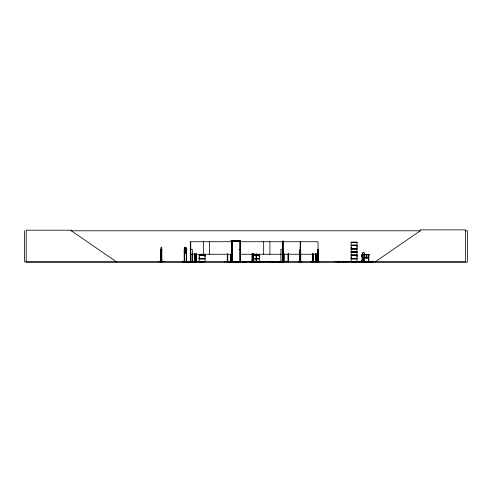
<?xml version="1.0" encoding="UTF-8"?>
<svg xmlns="http://www.w3.org/2000/svg" width="492" height="492" viewBox="0 0 492 492"><rect width="100%" height="100%" fill="white"/><g stroke="black" fill="none" stroke-linecap="round" stroke-linejoin="round"><path stroke-width="0.74" d="M199.174 258.386L199.174 255.502L205.041 255.502L205.035 258.386L199.174 258.386L199.18 256.947M205.035 256.947L205.035 255.502M259.272 256.947L259.272 255.502L253.411 255.502M351.147 258.386L351.147 255.502L357.014 255.502L357.007 258.386L351.147 258.386L351.153 256.947M351.147 248.522L351.147 245.643L357.014 245.643L357.007 248.522L351.147 248.522L351.153 247.082M357.007 256.947L357.007 255.502M357.007 247.082L357.007 245.643M233.903 261.861L229.198 261.627L239.961 261.805M361.903 260.822L361.749 260.975M362.253 261.387L362.364 257.359A1.045 0.646 -90 0 1 362.53 255.717L362.77 254.081M161.628 249.26L161.628 261.867L161.597 252.279M361.7 260.994L362.124 260.932M362.247 254.081C361.725 259.53 361.934 252.507 362.315 254.45M362.229 254.216L362.327 257.144M184.611 249.26L184.518 261.83M363.92 261.264L364.135 255.225A1.568 1.045 -90 0 0 364.135 253.005A1.568 1.045 -90 0 0 362.666 253.005A1.568 1.045 -90 0 0 362.666 255.225L362.881 261.264L363.994 261.264L364.209 255.225A1.568 1.045 -90 0 0 364.209 253.005A1.568 1.045 -90 0 0 362.733 253.005A1.568 1.045 -90 0 0 362.733 255.225L362.955 261.264M161.001 249.272L160.693 249.333L160.779 261.867M161.843 261.867L161.517 247.322M161.339 247.636L161.45 250.975L161.29 247.636M362.893 260.588L362.893 260.207L362.647 260.446M363.096 260.483C363.754 260.145 362.13 260.606 363.428 260.446M362.782 260.588L363.207 260.483M362.77 260.207L363.194 260.489M361.964 256.35L362.118 255.717M362.05 260.815L362.026 261.867L361.934 261.178M362.413 256.892L362.512 260.717L362.45 257.359M362.463 260.969L362.844 260.969L362.555 260.791M362.401 261.867L362.044 261.849L362.272 260.698L362.733 260.969M362.499 260.409L363.342 260.213M158.455 261.633L164.082 261.633M362.081 255.883L362.118 261.387M161.517 253.288L161.85 251.283M161.733 250.822L161.29 252.002L161.228 247.378L161.567 247.378L161.733 249.333M361.515 261.726L361.46 261.178L362.69 261.178M362.69 260.822L362.592 260.883M196.775 261.836L182.181 261.805L200.312 261.541L200.312 261.867M186.277 261.83L186.24 249.333L185.89 247.378L185.09 247.378L184.752 250.822L185.263 252.002L185.767 252.002L186.265 250.822M280.704 261.836L280.711 261.412M298.619 261.83L301.971 261.805M311.049 261.83L314.29 261.836M314.308 261.633L311.055 261.633L319.818 261.627M185.121 247.322L184.334 249.333L184.34 261.867M185.853 253.288L186.671 251.301L185.902 253.288L185.078 253.288M231.265 261.627L231.357 253.86M283.743 261.83L283.743 261.412L284.271 261.412M366.522 256.664L366.608 254.881M239.149 249.352C239.315 250.619 239.764 248.552 239.1 249.592M361.921 261.787L373.2 261.842L361.528 261.855M362.832 261.849L362.905 261.178M368.606 261.615L368.871 261.849L368.859 254.881M363.262 261.744L363.674 261.609M371.423 261.861L371.46 261.498M371.694 261.861L371.503 261.664M372.788 261.756L373.071 261.498L367.081 261.726M362.745 254.13L362.53 254.585M199.174 261.744L199.18 258.964L205.041 258.964L205.041 261.744L199.162 261.861M375.113 261.867L420.279 230.785L420.279 229.869L465.438 229.869L465.438 261.867L24.6 261.867L24.6 230.785M362.315 261.756L362.333 260.698M363.551 261.756L363.57 260.846M363.471 261.867L363.127 261.609M196.068 261.836L196.659 261.412M351.134 251.886L357.02 252.002M351.147 261.744L351.147 258.964L357.014 258.964L357.014 261.744L351.134 261.861M364.48 257.623L366.491 257.021M70.774 230.785L420.512 230.785M465.094 230.785L467.4 230.785L467.4 262.131L26.187 262.131L26.187 230.195L71.352 230.195L71.352 230.785L116.512 261.867M230.723 240.766L240.65 240.766L240.65 261.867M232.119 241.437L239.979 241.437L239.979 261.867M282.642 241.455L283.109 241.455M231.652 241.713L190.748 241.713L190.779 261.867M240.035 241.713L318.029 241.713L318.029 261.867M351.14 242.169L357.02 242.169M351.153 242.458L357.007 242.458M351.11 245.262L357.057 245.262M351.11 245.44L357.057 245.44M351.11 248.724L357.057 248.724M351.11 248.903L357.057 248.903M186.419 249.155L186.45 261.867M161.862 249.315L161.573 247.322L161.173 247.322L160.792 261.867M186.24 249.333L186.671 249.315L186.622 251.301M190.349 249.333L190.509 261.867L190.306 261.412M190.773 249.333L192.329 249.333L192.323 261.867M351.153 251.806L357.007 251.806L357.014 249.106L351.147 249.106L351.147 251.879L357.02 251.886M351.153 252.316L357.007 252.316M161.228 253.288L160.896 251.283L161.173 253.288L161.573 253.288M190.748 254.253L231.652 254.253M240.035 254.253L318.029 254.253M363.373 254.536L369.64 254.536M362.321 254.585L362.358 256.621M363.373 254.708L369.64 254.708M199.174 254.924L205.041 254.924M253.411 254.924L259.278 254.924M199.131 255.127L205.084 255.127M253.374 255.127L259.321 255.127M351.11 255.127L357.057 255.127M199.131 255.305L205.084 255.305M253.374 255.305L259.321 255.305M351.11 255.305L357.057 255.305M368.502 257.636L366.491 257.082L366.411 254.881M368.563 258.146L364.449 258.146L364.449 257.753L368.563 257.753L368.68 261.849M253.411 258.386L259.278 258.386L259.278 255.502M199.131 258.583L205.084 258.583M253.374 258.583L259.321 258.583M351.11 258.583L357.057 258.583M199.131 258.761L205.084 258.761M253.374 258.761L259.321 258.761M351.11 258.761L357.057 258.761M253.411 258.964L259.278 258.964L259.278 261.744L250.348 261.805L259.272 261.664M363.09 260.846L362.038 260.785M362.832 261.178L363.582 261.178M362.069 261.406L362.321 261.387M367.85 261.369L368.895 261.369M160.982 261.412L160.675 261.867M161.56 261.412L161.886 261.412M184.162 261.412L184.586 261.412L184.574 261.867M186.204 261.412L186.634 261.412L186.616 261.867M190.299 261.412L192.507 261.412L192.507 261.867M194.635 261.412L195.127 261.412L195.127 261.867L195.09 253.755M230.877 261.48L231.658 261.48M282.98 261.412L231.849 261.48L231.849 261.867M287.925 261.412L288.447 261.412M299.917 261.412L300.753 261.412M312.641 261.412L313.146 261.412M315.655 261.412L316.159 261.412M318.189 261.412L317.691 261.412L317.771 261.836M225.926 261.609L224.235 261.867M226.105 261.609L227.771 261.609M234.321 261.609L228.878 261.867M234.493 261.609L236.074 261.867M240.084 261.609L237.654 261.867M241.554 261.609L242.55 261.867M246.652 261.609L248.208 261.609M260.76 261.609L262.242 261.867M263.786 261.609L265.348 261.867M265.674 261.609L267.285 261.867M287.925 261.541L279.425 261.867M334.437 261.609L336.104 261.609M336.288 261.609L337.77 261.867M344.031 261.609L345.513 261.867M347.512 261.609L345.95 261.867M348.49 261.609L350.101 261.609M355.31 261.609L356.872 261.867M364.461 261.609L371.349 261.867M182.181 261.633L196.763 261.83M199.18 261.664L205.035 261.664M351.153 261.664L357.007 261.664M368.533 257.451L366.491 256.818L364.48 257.722M366.522 257.021L368.533 257.623M256.762 261.861L256.701 261.412M252.679 261.48L252.667 261.867L252.783 253.86M252.501 261.83L252.427 253.86M200.847 261.609L200.785 261.412M282.795 261.805L282.82 249.333M369.59 261.787L369.633 261.498M186.64 249.333L185.853 247.322L185.078 247.322L184.309 249.315L184.377 251.283L185.121 253.288M317.752 261.805L317.734 249.333L318.146 249.333L318.146 261.867M362.044 257.144L362.02 256.621M368.533 254.881L368.533 257.722M366.509 254.358L366.522 257.082M366.509 257.753L366.509 258.146M364.535 261.664L364.535 260.846L363.447 260.846L363.508 261.615M364.412 260.846L364.412 261.498L362.124 261.498L362.124 260.846M364.344 261.867L360.31 261.867M363.09 261.498L363.108 260.127L362.549 260.127L362.549 261.498M362.967 260.846L362.967 261.664M362.635 260.127L362.635 261.498M361.78 261.867L361.731 260.698L361.485 261.615M361.638 260.698L361.657 261.615M359.972 261.867L358.422 261.867M354.996 261.867L353.533 261.867M353.324 261.867L351.245 261.867M348.158 261.867L347.844 261.867M343.933 261.867L341.934 261.867M340.778 261.867L338.029 261.867M317.961 261.412L317.98 261.867L317.844 249.333M316.116 253.755L316.098 261.867M316.005 253.755L316.042 261.867M315.882 261.412L315.938 261.867M315.815 253.755L315.778 261.867M315.698 253.755L315.667 261.867M313.103 253.755L313.14 261.867M313.029 261.412L313.029 261.867M312.992 253.755L312.924 261.867M312.795 253.755L312.869 261.867M312.764 261.412L312.703 261.867M312.684 253.755L312.684 261.867M300.747 261.867L300.71 249.333L299.954 249.333L299.923 261.867M300.63 261.412L300.63 261.867M300.594 249.333L300.544 261.867M300.415 249.333L300.464 261.867M300.182 261.412L300.12 261.867M300.071 249.333L300.034 261.867M288.398 253.755L288.49 261.867M288.398 253.755L288.349 261.867M288.023 261.412L288.017 261.867M287.974 253.755L287.925 261.867M284.222 253.755L284.216 261.867L284.167 261.412M283.792 253.755L283.786 261.867M283.263 261.867L283.054 240.766L282.968 261.867M282.691 261.412L282.912 261.836L282.937 249.333L280.889 249.333L280.87 261.867M282.636 249.333L282.568 261.867M282.519 241.713L282.463 261.867L282.445 241.713M282.303 241.713L282.303 261.867M281.738 261.48L281.738 261.867M281.35 261.48L281.35 261.867M281.073 261.412L281.073 261.867M280.711 261.412L280.711 261.867M279.044 261.867L277.267 261.867M275.735 261.867L274.272 261.867M274.038 261.867L272.937 261.867M272.691 261.867L272.353 261.867M272.07 261.867L269.634 261.867M269.899 241.713L269.899 254.253M268.509 261.867L267.408 261.867M263.663 241.713L263.663 254.253M263.669 261.867L262.685 261.867M260.668 261.867L249.647 261.867M257.175 261.412L257.175 261.867M257.101 261.412L257.058 261.867M257.002 261.412L256.99 261.867M256.824 261.412L256.812 261.867M256.437 253.86L256.473 261.867M256.387 261.412L256.387 261.867M256.012 253.86L256.006 261.867L255.963 261.412M253.454 253.755L253.497 261.867M253.38 253.755L253.423 261.867M253.325 261.412L253.312 261.867M253.152 261.412L253.14 261.867M253.085 253.755L253.036 261.867M253.005 253.755L252.98 261.867M252.833 261.412L252.894 261.867M252.624 253.86L252.617 261.867M252.378 261.412L252.378 261.867M252.052 261.412L252.052 261.867M252.002 253.86L251.886 261.609M246.32 261.867L246.006 261.867M245.889 261.867L244.733 261.867M244.45 261.867L244.112 261.867M243.884 261.867L242.9 261.867M240.526 261.867L240.526 240.883L231.572 240.883L231.572 261.867M240.084 261.867L240.028 241.381L232.07 241.381L232.119 261.867M237.408 261.867L236.424 261.867M232.765 261.48L232.765 261.867M232.144 241.455L232.144 261.805M231.787 261.412L231.732 261.867M231.627 261.412L231.627 261.867M231.455 240.766L231.461 261.867M230.84 254.376L230.877 261.867M230.723 254.333L230.779 261.867M228.417 261.867L228.103 261.867M227.821 261.867L227.821 261.412L227.243 261.83L227.347 253.86M227.771 253.86L227.771 261.867M209.555 241.713L209.555 254.253M203.319 241.713L203.319 254.253M200.736 261.412L200.736 261.867M200.361 261.412L200.41 261.867M196.609 253.755L196.659 261.867M196.185 253.755L196.234 261.867M194.973 253.755L195.01 261.867M194.906 261.412L194.863 261.867M194.789 253.755L194.758 261.867M194.678 253.755L194.641 261.867M192.151 261.412L192.169 261.867M192.138 253.755L192.052 261.867M192.021 261.412L191.954 261.867M191.886 261.412L191.905 261.867M191.837 261.412L191.8 261.867M191.72 261.412L191.739 261.867M190.958 261.412L190.958 261.867M190.349 241.713L190.349 261.867M186.591 249.333L186.591 261.867M186.388 249.333L186.363 261.867M184.574 249.173L184.199 249.333L184.199 261.867M184.408 252.279L184.432 261.867M161.8 249.167L161.745 261.867M160.976 249.167L160.952 261.867M280.034 261.805L284.739 261.609L280.034 261.83M185.379 247.636L185.133 250.207L185.632 250.975L185.89 249.333L185.336 247.636M357.02 242.273L351.14 242.273L351.153 245.065L357.014 245.065L357.014 242.285M357.02 252.138L351.14 252.15L351.153 254.924L357.014 254.924L357.014 252.15M369.64 254.358L363.373 254.358L363.373 254.881L369.64 254.881L369.64 254.358M300.298 261.867L300.298 241.713L300.261 261.867"/></g></svg>
